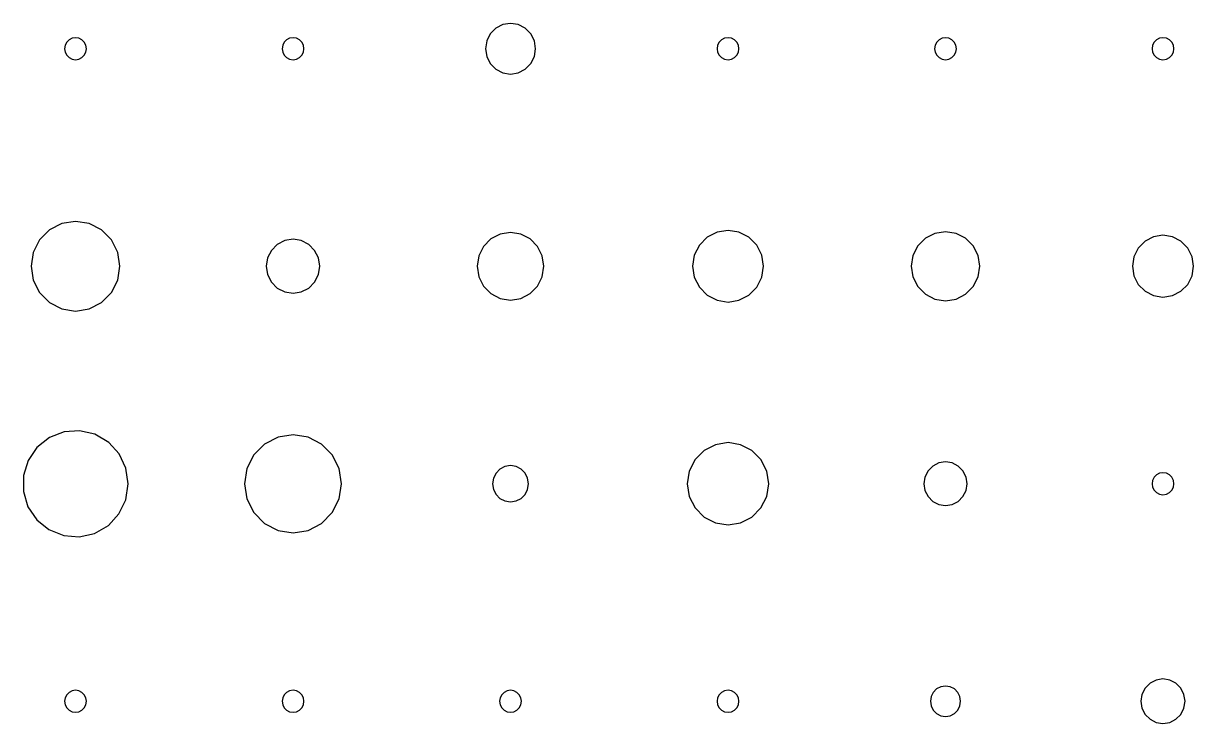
# Model space of a CAD drawing. Header units: metres. Extents: x -552 to 545, y -386 to 330.
# Drawn here: x -289 to -20, y -191.1 to -30.2 of the extents above; entities that cross this region are included whole.
import ezdxf

# ---------------------------------------------------------------- set-up
doc = ezdxf.new("R2010")
doc.units = ezdxf.units.M

msp = doc.modelspace()

# ---------------------------------------------------------------- linework, layer by layer
for p, q in [((-180.38464, -31.29483, -668.5716), (-181.65857, -32.581512, -668.5716)), ((-178.77942, -30.46875, -668.5716), (-180.38464, -31.29483, -668.5716)), ((-177, -30.184082, -668.5716), (-178.77942, -30.46875, -668.5716)), ((-175.22058, -30.46875, -668.5716), (-177, -30.184082, -668.5716)), ((-173.61536, -31.29483, -668.5716), (-175.22058, -30.46875, -668.5716)), ((-172.34143, -32.581512, -668.5716), (-173.61536, -31.29483, -668.5716)), ((-279.02255, -34.51584, -668.5716), (-279.37766, -35.219727, -668.5716)), ((-278.46945, -33.957245, -668.5716), (-279.02255, -34.51584, -668.5716)), ((-277.77255, -33.59857, -668.5716), (-278.46945, -33.957245, -668.5716)), ((-277, -33.475006, -668.5716), (-277.77255, -33.59857, -668.5716)), ((-276.22745, -33.59857, -668.5716), (-277, -33.475006, -668.5716)), ((-275.53055, -33.957245, -668.5716), (-276.22745, -33.59857, -668.5716)), ((-274.97745, -34.51584, -668.5716), (-275.53055, -33.957245, -668.5716)), ((-274.62234, -35.219727, -668.5716), (-274.97745, -34.51584, -668.5716)), ((-229.02255, -34.51584, -668.5716), (-229.37766, -35.219727, -668.5716)), ((-228.46945, -33.957245, -668.5716), (-229.02255, -34.51584, -668.5716)), ((-227.77255, -33.59857, -668.5716), (-228.46945, -33.957245, -668.5716)), ((-227, -33.475006, -668.5716), (-227.77255, -33.59857, -668.5716)), ((-226.22745, -33.59857, -668.5716), (-227, -33.475006, -668.5716)), ((-225.53055, -33.957245, -668.5716), (-226.22745, -33.59857, -668.5716)), ((-224.97745, -34.51584, -668.5716), (-225.53055, -33.957245, -668.5716)), ((-224.62234, -35.219727, -668.5716), (-224.97745, -34.51584, -668.5716)), ((-182.4765, -34.20279, -668.5716), (-182.75833, -36, -668.5716)), ((-181.65857, -32.581512, -668.5716), (-182.4765, -34.20279, -668.5716)), ((-171.5235, -34.20279, -668.5716), (-172.34143, -32.581512, -668.5716)), ((-171.24167, -36, -668.5716), (-171.5235, -34.20279, -668.5716)), ((-129.02255, -34.51584, -668.5716), (-129.37766, -35.219727, -668.5716)), ((-128.46945, -33.957245, -668.5716), (-129.02255, -34.51584, -668.5716)), ((-127.77255, -33.59857, -668.5716), (-128.46945, -33.957245, -668.5716)), ((-127, -33.475006, -668.5716), (-127.77255, -33.59857, -668.5716)), ((-126.22745, -33.59857, -668.5716), (-127, -33.475006, -668.5716)), ((-125.53055, -33.957245, -668.5716), (-126.22745, -33.59857, -668.5716)), ((-124.97745, -34.51584, -668.5716), (-125.53055, -33.957245, -668.5716)), ((-124.622345, -35.219727, -668.5716), (-124.97745, -34.51584, -668.5716)), ((-79.02255, -34.51584, -668.5716), (-79.377655, -35.219727, -668.5716)), ((-78.46945, -33.957245, -668.5716), (-79.02255, -34.51584, -668.5716)), ((-77.77255, -33.59857, -668.5716), (-78.46945, -33.957245, -668.5716)), ((-77, -33.475006, -668.5716), (-77.77255, -33.59857, -668.5716)), ((-76.22745, -33.59857, -668.5716), (-77, -33.475006, -668.5716)), ((-75.53055, -33.957245, -668.5716), (-76.22745, -33.59857, -668.5716)), ((-74.97745, -34.51584, -668.5716), (-75.53055, -33.957245, -668.5716)), ((-74.622345, -35.219727, -668.5716), (-74.97745, -34.51584, -668.5716)), ((-29.022522, -34.51584, -668.5716), (-29.377625, -35.219727, -668.5716)), ((-28.469482, -33.957245, -668.5716), (-29.022522, -34.51584, -668.5716)), ((-27.772522, -33.59857, -668.5716), (-28.469482, -33.957245, -668.5716)), ((-27, -33.475006, -668.5716), (-27.772522, -33.59857, -668.5716)), ((-26.227478, -33.59857, -668.5716), (-27, -33.475006, -668.5716)), ((-25.530518, -33.957245, -668.5716), (-26.227478, -33.59857, -668.5716)), ((-24.977478, -34.51584, -668.5716), (-25.530518, -33.957245, -668.5716)), ((-24.622375, -35.219727, -668.5716), (-24.977478, -34.51584, -668.5716)), ((-279.37766, -35.219727, -668.5716), (-279.5, -36, -668.5716)), ((-279.5, -36, -668.5716), (-279.37766, -36.780273, -668.5716)), ((-279.37766, -36.780273, -668.5716), (-279.02255, -37.48416, -668.5716)), ((-279.02255, -37.48416, -668.5716), (-278.46945, -38.042755, -668.5716)), ((-275.53055, -38.042755, -668.5716), (-274.97745, -37.48416, -668.5716)), ((-274.97745, -37.48416, -668.5716), (-274.62234, -36.780273, -668.5716)), ((-274.5, -36, -668.5716), (-274.62234, -35.219727, -668.5716)), ((-274.62234, -36.780273, -668.5716), (-274.5, -36, -668.5716)), ((-229.37766, -35.219727, -668.5716), (-229.5, -36, -668.5716)), ((-229.5, -36, -668.5716), (-229.37766, -36.780273, -668.5716)), ((-229.37766, -36.780273, -668.5716), (-229.02255, -37.48416, -668.5716)), ((-229.02255, -37.48416, -668.5716), (-228.46945, -38.042755, -668.5716)), ((-225.53055, -38.042755, -668.5716), (-224.97745, -37.48416, -668.5716)), ((-224.97745, -37.48416, -668.5716), (-224.62234, -36.780273, -668.5716)), ((-224.5, -36, -668.5716), (-224.62234, -35.219727, -668.5716)), ((-224.62234, -36.780273, -668.5716), (-224.5, -36, -668.5716)), ((-182.75833, -36, -668.5716), (-182.4765, -37.79721, -668.5716)), ((-171.5235, -37.79721, -668.5716), (-171.24167, -36, -668.5716)), ((-129.37766, -35.219727, -668.5716), (-129.5, -36, -668.5716)), ((-129.5, -36, -668.5716), (-129.37766, -36.780273, -668.5716)), ((-129.37766, -36.780273, -668.5716), (-129.02255, -37.48416, -668.5716)), ((-129.02255, -37.48416, -668.5716), (-128.46945, -38.042755, -668.5716)), ((-125.53055, -38.042755, -668.5716), (-124.97745, -37.48416, -668.5716)), ((-124.97745, -37.48416, -668.5716), (-124.622345, -36.780273, -668.5716)), ((-124.5, -36, -668.5716), (-124.622345, -35.219727, -668.5716)), ((-124.622345, -36.780273, -668.5716), (-124.5, -36, -668.5716)), ((-79.377655, -35.219727, -668.5716), (-79.5, -36, -668.5716)), ((-79.5, -36, -668.5716), (-79.377655, -36.780273, -668.5716)), ((-79.377655, -36.780273, -668.5716), (-79.02255, -37.48416, -668.5716)), ((-79.02255, -37.48416, -668.5716), (-78.46945, -38.042755, -668.5716)), ((-75.53055, -38.042755, -668.5716), (-74.97745, -37.48416, -668.5716)), ((-74.97745, -37.48416, -668.5716), (-74.622345, -36.780273, -668.5716)), ((-74.5, -36, -668.5716), (-74.622345, -35.219727, -668.5716)), ((-74.622345, -36.780273, -668.5716), (-74.5, -36, -668.5716)), ((-29.377625, -35.219727, -668.5716), (-29.5, -36, -668.5716)), ((-29.5, -36, -668.5716), (-29.377625, -36.780273, -668.5716)), ((-29.377625, -36.780273, -668.5716), (-29.022522, -37.48416, -668.5716)), ((-29.022522, -37.48416, -668.5716), (-28.469482, -38.042755, -668.5716)), ((-25.530518, -38.042755, -668.5716), (-24.977478, -37.48416, -668.5716)), ((-24.977478, -37.48416, -668.5716), (-24.622375, -36.780273, -668.5716)), ((-24.5, -36, -668.5716), (-24.622375, -35.219727, -668.5716)), ((-24.622375, -36.780273, -668.5716), (-24.5, -36, -668.5716)), ((-278.46945, -38.042755, -668.5716), (-277.77255, -38.40143, -668.5716)), ((-277.77255, -38.40143, -668.5716), (-277, -38.524994, -668.5716)), ((-277, -38.524994, -668.5716), (-276.22745, -38.40143, -668.5716)), ((-276.22745, -38.40143, -668.5716), (-275.53055, -38.042755, -668.5716)), ((-228.46945, -38.042755, -668.5716), (-227.77255, -38.40143, -668.5716)), ((-227.77255, -38.40143, -668.5716), (-227, -38.524994, -668.5716)), ((-227, -38.524994, -668.5716), (-226.22745, -38.40143, -668.5716)), ((-226.22745, -38.40143, -668.5716), (-225.53055, -38.042755, -668.5716)), ((-182.4765, -37.79721, -668.5716), (-181.65857, -39.418488, -668.5716)), ((-181.65857, -39.418488, -668.5716), (-180.38464, -40.70517, -668.5716)), ((-173.61536, -40.70517, -668.5716), (-172.34143, -39.418518, -668.5716)), ((-172.34143, -39.418518, -668.5716), (-171.5235, -37.79721, -668.5716)), ((-128.46945, -38.042755, -668.5716), (-127.77255, -38.40143, -668.5716)), ((-127.77255, -38.40143, -668.5716), (-127, -38.524994, -668.5716)), ((-127, -38.524994, -668.5716), (-126.22745, -38.40143, -668.5716)), ((-126.22745, -38.40143, -668.5716), (-125.53055, -38.042755, -668.5716)), ((-78.46945, -38.042755, -668.5716), (-77.77255, -38.40143, -668.5716)), ((-77.77255, -38.40143, -668.5716), (-77, -38.524994, -668.5716)), ((-77, -38.524994, -668.5716), (-76.22745, -38.40143, -668.5716)), ((-76.22745, -38.40143, -668.5716), (-75.53055, -38.042755, -668.5716)), ((-28.469482, -38.042755, -668.5716), (-27.772522, -38.40143, -668.5716)), ((-27.772522, -38.40143, -668.5716), (-27, -38.524994, -668.5716)), ((-27, -38.524994, -668.5716), (-26.227478, -38.40143, -668.5716)), ((-26.227478, -38.40143, -668.5716), (-25.530518, -38.042755, -668.5716)), ((-180.38464, -40.70517, -668.5716), (-178.77942, -41.53125, -668.5716)), ((-178.77942, -41.53125, -668.5716), (-177, -41.815918, -668.5716)), ((-177, -41.815918, -668.5716), (-175.22058, -41.53125, -668.5716)), ((-175.22058, -41.53125, -668.5716), (-173.61536, -40.70517, -668.5716)), ((-283.0064, -77.65021, -668.5716), (-285.26712, -79.9335, -668.5716)), ((-280.15778, -76.184204, -668.5716), (-283.0064, -77.65021, -668.5716)), ((-277, -75.67908, -668.5716), (-280.15778, -76.184204, -668.5716)), ((-273.84222, -76.184204, -668.5716), (-277, -75.67908, -668.5716)), ((-270.9936, -77.65021, -668.5716), (-273.84222, -76.184204, -668.5716)), ((-268.73288, -79.9335, -668.5716), (-270.9936, -77.65021, -668.5716)), ((-127, -77.77423, -668.5716), (-129.51672, -78.17685, -668.5716)), ((-124.48328, -78.17685, -668.5716), (-127, -77.77423, -668.5716)), ((-285.26712, -79.9335, -668.5716), (-286.7186, -82.81067, -668.5716)), ((-267.2814, -82.81067, -668.5716), (-268.73288, -79.9335, -668.5716)), ((-228.89883, -80.097534, -668.5716), (-230.61182, -80.979065, -668.5716)), ((-227, -79.79376, -668.5716), (-228.89883, -80.097534, -668.5716)), ((-225.10117, -80.097534, -668.5716), (-227, -79.79376, -668.5716)), ((-223.38818, -80.979065, -668.5716), (-225.10117, -80.097534, -668.5716)), ((-181.51941, -79.71738, -668.5716), (-183.22043, -81.435394, -668.5716)), ((-179.376, -78.61432, -668.5716), (-181.51941, -79.71738, -668.5716)), ((-177, -78.23422, -668.5716), (-179.376, -78.61432, -668.5716)), ((-174.624, -78.61432, -668.5716), (-177, -78.23422, -668.5716)), ((-172.48059, -79.71738, -668.5716), (-174.624, -78.61432, -668.5716)), ((-170.77957, -81.435394, -668.5716), (-172.48059, -79.71738, -668.5716)), ((-131.78711, -79.345215, -668.5716), (-133.5889, -81.16501, -668.5716)), ((-129.51672, -78.17685, -668.5716), (-131.78711, -79.345215, -668.5716)), ((-122.21289, -79.345215, -668.5716), (-124.48328, -78.17685, -668.5716)), ((-120.4111, -81.16501, -668.5716), (-122.21289, -79.345215, -668.5716)), ((-81.618164, -79.58005, -668.5716), (-83.356384, -81.33563, -668.5716)), ((-79.42792, -78.45291, -668.5716), (-81.618164, -79.58005, -668.5716)), ((-77, -78.064514, -668.5716), (-79.42792, -78.45291, -668.5716)), ((-74.57208, -78.45291, -668.5716), (-77, -78.064514, -668.5716)), ((-72.381836, -79.58005, -668.5716), (-74.57208, -78.45291, -668.5716)), ((-70.643616, -81.33563, -668.5716), (-72.381836, -79.58005, -668.5716)), ((-31.13556, -80.25101, -668.5716), (-32.692078, -81.82312, -668.5716)), ((-29.174194, -79.24167, -668.5716), (-31.13556, -80.25101, -668.5716)), ((-27, -78.89386, -668.5716), (-29.174194, -79.24167, -668.5716)), ((-24.825806, -79.24167, -668.5716), (-27, -78.89386, -668.5716)), ((-22.86444, -80.25101, -668.5716), (-24.825806, -79.24167, -668.5716)), ((-21.307922, -81.82312, -668.5716), (-22.86444, -80.25101, -668.5716)), ((-286.7186, -82.81067, -668.5716), (-287.21875, -86, -668.5716)), ((-266.78125, -86, -668.5716), (-267.2814, -82.81067, -668.5716)), ((-231.97122, -82.35208, -668.5716), (-232.84402, -84.082184, -668.5716)), ((-230.61182, -80.979065, -668.5716), (-231.97122, -82.35208, -668.5716)), ((-222.02878, -82.35208, -668.5716), (-223.38818, -80.979065, -668.5716)), ((-221.15598, -84.082184, -668.5716), (-222.02878, -82.35208, -668.5716)), ((-183.22043, -81.435394, -668.5716), (-184.31256, -83.60025, -668.5716)), ((-169.68744, -83.60025, -668.5716), (-170.77957, -81.435394, -668.5716)), ((-133.5889, -81.16501, -668.5716), (-134.7457, -83.4581, -668.5716)), ((-119.2543, -83.4581, -668.5716), (-120.4111, -81.16501, -668.5716)), ((-83.356384, -81.33563, -668.5716), (-84.47238, -83.54779, -668.5716)), ((-69.52762, -83.54779, -668.5716), (-70.643616, -81.33563, -668.5716)), ((-32.692078, -81.82312, -668.5716), (-33.691406, -83.80408, -668.5716)), ((-20.308594, -83.80408, -668.5716), (-21.307922, -81.82312, -668.5716)), ((-287.21875, -86, -668.5716), (-286.7186, -89.18933, -668.5716)), ((-267.2814, -89.18933, -668.5716), (-266.78125, -86, -668.5716)), ((-232.84402, -84.082184, -668.5716), (-233.14478, -86, -668.5716)), ((-233.14478, -86, -668.5716), (-232.84402, -87.917816, -668.5716)), ((-220.85522, -86, -668.5716), (-221.15598, -84.082184, -668.5716)), ((-221.15598, -87.917816, -668.5716), (-220.85522, -86, -668.5716)), ((-184.31256, -83.60025, -668.5716), (-184.68887, -86, -668.5716)), ((-184.68887, -86, -668.5716), (-184.31256, -88.39975, -668.5716)), ((-169.31113, -86, -668.5716), (-169.68744, -83.60025, -668.5716)), ((-169.68744, -88.39975, -668.5716), (-169.31113, -86, -668.5716)), ((-134.7457, -83.4581, -668.5716), (-135.14432, -86, -668.5716)), ((-135.14432, -86, -668.5716), (-134.7457, -88.5419, -668.5716)), ((-118.85568, -86, -668.5716), (-119.2543, -83.4581, -668.5716)), ((-119.2543, -88.5419, -668.5716), (-118.85568, -86, -668.5716)), ((-84.47238, -83.54779, -668.5716), (-84.8569, -86, -668.5716)), ((-84.8569, -86, -668.5716), (-84.47238, -88.45221, -668.5716)), ((-69.1431, -86, -668.5716), (-69.52762, -83.54779, -668.5716)), ((-69.52762, -88.45221, -668.5716), (-69.1431, -86, -668.5716)), ((-33.691406, -83.80408, -668.5716), (-34.035767, -86, -668.5716)), ((-34.035767, -86, -668.5716), (-33.691406, -88.19592, -668.5716)), ((-19.964233, -86, -668.5716), (-20.308594, -83.80408, -668.5716)), ((-20.308594, -88.19592, -668.5716), (-19.964233, -86, -668.5716)), ((-232.84402, -87.917816, -668.5716), (-231.97122, -89.64792, -668.5716)), ((-222.02878, -89.64792, -668.5716), (-221.15598, -87.917816, -668.5716)), ((-184.31256, -88.39975, -668.5716), (-183.22043, -90.564606, -668.5716)), ((-170.77957, -90.564606, -668.5716), (-169.68744, -88.39975, -668.5716)), ((-134.7457, -88.5419, -668.5716), (-133.5889, -90.83499, -668.5716)), ((-120.4111, -90.83499, -668.5716), (-119.2543, -88.5419, -668.5716)), ((-84.47238, -88.45221, -668.5716), (-83.356384, -90.66437, -668.5716)), ((-70.643616, -90.66437, -668.5716), (-69.52762, -88.45221, -668.5716)), ((-33.691406, -88.19592, -668.5716), (-32.692078, -90.17688, -668.5716)), ((-21.307922, -90.17688, -668.5716), (-20.308594, -88.19592, -668.5716)), ((-286.7186, -89.18933, -668.5716), (-285.26712, -92.0665, -668.5716)), ((-268.73288, -92.0665, -668.5716), (-267.2814, -89.18933, -668.5716)), ((-231.97122, -89.64792, -668.5716), (-230.61182, -91.020935, -668.5716)), ((-230.61182, -91.020935, -668.5716), (-228.89883, -91.902466, -668.5716)), ((-225.10117, -91.902466, -668.5716), (-223.38818, -91.020935, -668.5716)), ((-223.38818, -91.020935, -668.5716), (-222.02878, -89.64792, -668.5716)), ((-183.22043, -90.564606, -668.5716), (-181.51941, -92.28262, -668.5716)), ((-172.48059, -92.28265, -668.5716), (-170.77957, -90.564606, -668.5716)), ((-133.5889, -90.83499, -668.5716), (-131.78711, -92.654785, -668.5716)), ((-122.21289, -92.654785, -668.5716), (-120.4111, -90.83499, -668.5716)), ((-83.356384, -90.66437, -668.5716), (-81.618195, -92.41995, -668.5716)), ((-72.381836, -92.41995, -668.5716), (-70.643616, -90.66437, -668.5716)), ((-32.692078, -90.17688, -668.5716), (-31.13556, -91.74899, -668.5716)), ((-22.86444, -91.74899, -668.5716), (-21.307922, -90.17688, -668.5716)), ((-285.26712, -92.0665, -668.5716), (-283.0064, -94.34979, -668.5716)), ((-270.9936, -94.34979, -668.5716), (-268.73288, -92.0665, -668.5716)), ((-228.89883, -91.902466, -668.5716), (-227, -92.20624, -668.5716)), ((-227, -92.20624, -668.5716), (-225.10117, -91.902466, -668.5716)), ((-181.51941, -92.28262, -668.5716), (-179.376, -93.38568, -668.5716)), ((-179.376, -93.38568, -668.5716), (-177, -93.76578, -668.5716)), ((-177, -93.76578, -668.5716), (-174.624, -93.38568, -668.5716)), ((-174.624, -93.38568, -668.5716), (-172.48059, -92.28265, -668.5716)), ((-131.78711, -92.654785, -668.5716), (-129.51672, -93.82315, -668.5716)), ((-129.51672, -93.82315, -668.5716), (-127, -94.22577, -668.5716)), ((-127, -94.22577, -668.5716), (-124.48328, -93.82315, -668.5716)), ((-124.48328, -93.82315, -668.5716), (-122.21289, -92.654785, -668.5716)), ((-81.618195, -92.41995, -668.5716), (-79.42792, -93.54709, -668.5716)), ((-79.42792, -93.54709, -668.5716), (-77, -93.935486, -668.5716)), ((-77, -93.935486, -668.5716), (-74.57208, -93.54709, -668.5716)), ((-74.57208, -93.54709, -668.5716), (-72.381836, -92.41995, -668.5716)), ((-31.13556, -91.74899, -668.5716), (-29.174194, -92.75833, -668.5716)), ((-29.174194, -92.75833, -668.5716), (-27, -93.10614, -668.5716)), ((-27, -93.10614, -668.5716), (-24.825806, -92.75833, -668.5716)), ((-24.825806, -92.75833, -668.5716), (-22.86444, -91.74899, -668.5716)), ((-283.0064, -94.34979, -668.5716), (-280.15778, -95.815765, -668.5716)), ((-280.15778, -95.815765, -668.5716), (-277, -96.32092, -668.5716)), ((-277, -96.32092, -668.5716), (-273.84222, -95.815765, -668.5716)), ((-273.84222, -95.815765, -668.5716), (-270.9936, -94.34979, -668.5716)), ((-282.96634, -125.34906, -668.5716), (-285.8613, -127.65408, -668.5716)), ((-279.62244, -124.05261, -668.5716), (-282.96634, -125.34906, -668.5716)), ((-276.04938, -123.80026, -668.5716), (-279.62244, -124.05261, -668.5716)), ((-272.55936, -124.614044, -668.5716), (-276.04938, -123.80026, -668.5716)), ((-269.37497, -126.489716, -668.5716), (-272.55936, -124.614044, -668.5716)), ((-230.4515, -125.27115, -668.5716), (-233.56516, -126.873505, -668.5716)), ((-227, -124.719025, -668.5716), (-230.4515, -125.27115, -668.5716)), ((-223.5485, -125.27115, -668.5716), (-227, -124.719025, -668.5716)), ((-220.43484, -126.873505, -668.5716), (-223.5485, -125.27115, -668.5716)), ((-285.8613, -127.65408, -668.5716), (-287.89005, -130.63545, -668.5716)), ((-266.95514, -129.15689, -668.5716), (-269.37497, -126.489716, -668.5716)), ((-233.56516, -126.873505, -668.5716), (-236.03613, -129.3692, -668.5716)), ((-217.96387, -129.3692, -668.5716), (-220.43484, -126.873505, -668.5716)), ((-132.49786, -128.35718, -668.5716), (-134.56714, -130.44717, -668.5716)), ((-129.89038, -127.01535, -668.5716), (-132.49786, -128.35718, -668.5716)), ((-127, -126.55298, -668.5716), (-129.89038, -127.01535, -668.5716)), ((-124.10962, -127.01535, -668.5716), (-127, -126.55298, -668.5716)), ((-121.50214, -128.35718, -668.5716), (-124.10962, -127.01535, -668.5716)), ((-119.43286, -130.44717, -668.5716), (-121.50214, -128.35718, -668.5716)), ((-287.89005, -130.63545, -668.5716), (-288.96713, -134.08563, -668.5716)), ((-265.41312, -132.42212, -668.5716), (-266.95514, -129.15689, -668.5716)), ((-236.03613, -129.3692, -668.5716), (-237.62262, -132.51398, -668.5716)), ((-216.37738, -132.51398, -668.5716), (-217.96387, -129.3692, -668.5716)), ((-134.56714, -130.44717, -668.5716), (-135.89569, -133.0807, -668.5716)), ((-118.10428, -133.0807, -668.5716), (-119.43286, -130.44717, -668.5716)), ((-78.53555, -131.22678, -668.5716), (-79.92081, -131.93965, -668.5716)), ((-77, -130.98114, -668.5716), (-78.53555, -131.22678, -668.5716)), ((-75.46445, -131.22678, -668.5716), (-77, -130.98114, -668.5716)), ((-74.07919, -131.93965, -668.5716), (-75.46445, -131.22678, -668.5716)), ((-288.96713, -134.08563, -668.5716), (-288.98322, -137.8088, -668.5716)), ((-264.8837, -136, -668.5716), (-265.41312, -132.42212, -668.5716)), ((-237.62262, -132.51398, -668.5716), (-238.16928, -136, -668.5716)), ((-215.83072, -136, -668.5716), (-216.37738, -132.51398, -668.5716)), ((-180.33655, -133.55162, -668.5716), (-180.92233, -134.71281, -668.5716)), ((-179.42413, -132.63008, -668.5716), (-180.33655, -133.55162, -668.5716)), ((-178.27444, -132.03844, -668.5716), (-179.42413, -132.63008, -668.5716)), ((-177, -131.83456, -668.5716), (-178.27444, -132.03844, -668.5716)), ((-175.72556, -132.03844, -668.5716), (-177, -131.83456, -668.5716)), ((-174.57587, -132.63008, -668.5716), (-175.72556, -132.03844, -668.5716)), ((-173.66345, -133.55162, -668.5716), (-174.57587, -132.63008, -668.5716)), ((-173.07767, -134.71281, -668.5716), (-173.66345, -133.55162, -668.5716)), ((-135.89569, -133.0807, -668.5716), (-136.35349, -136, -668.5716)), ((-117.646515, -136, -668.5716), (-118.10428, -133.0807, -668.5716)), ((-81.72595, -134.44908, -668.5716), (-81.96918, -136, -668.5716)), ((-81.02014, -133.04999, -668.5716), (-81.72595, -134.44908, -668.5716)), ((-79.92081, -131.93965, -668.5716), (-81.02014, -133.04999, -668.5716)), ((-72.97986, -133.04999, -668.5716), (-74.07919, -131.93965, -668.5716)), ((-72.27405, -134.44908, -668.5716), (-72.97986, -133.04999, -668.5716)), ((-72.03082, -136, -668.5716), (-72.27405, -134.44908, -668.5716)), ((-28.469482, -133.95723, -668.5716), (-29.022522, -134.51584, -668.5716)), ((-27.772522, -133.59859, -668.5716), (-28.469482, -133.95723, -668.5716)), ((-27, -133.475, -668.5716), (-27.772522, -133.59859, -668.5716)), ((-26.227478, -133.59859, -668.5716), (-27, -133.475, -668.5716)), ((-25.530518, -133.95723, -668.5716), (-26.227478, -133.59859, -668.5716)), ((-24.977478, -134.51584, -668.5716), (-25.530518, -133.95723, -668.5716)), ((-265.4445, -139.67987, -668.5716), (-264.8837, -136, -668.5716)), ((-238.16928, -136, -668.5716), (-237.62262, -139.48601, -668.5716)), ((-216.37738, -139.48601, -668.5716), (-215.83072, -136, -668.5716)), ((-180.92233, -134.71281, -668.5716), (-181.1242, -136, -668.5716)), ((-181.1242, -136, -668.5716), (-180.92233, -137.28719, -668.5716)), ((-172.8758, -136, -668.5716), (-173.07767, -134.71281, -668.5716)), ((-173.07767, -137.28719, -668.5716), (-172.8758, -136, -668.5716)), ((-136.35349, -136, -668.5716), (-135.89572, -138.9193, -668.5716)), ((-118.10428, -138.9193, -668.5716), (-117.646515, -136, -668.5716)), ((-81.96918, -136, -668.5716), (-81.72595, -137.55092, -668.5716)), ((-72.27405, -137.55092, -668.5716), (-72.03082, -136, -668.5716)), ((-29.377625, -135.21973, -668.5716), (-29.5, -136, -668.5716)), ((-29.5, -136, -668.5716), (-29.377625, -136.78027, -668.5716)), ((-29.022522, -134.51584, -668.5716), (-29.377625, -135.21973, -668.5716)), ((-29.377625, -136.78027, -668.5716), (-29.022522, -137.48416, -668.5716)), ((-24.622375, -135.21973, -668.5716), (-24.977478, -134.51584, -668.5716)), ((-24.977478, -137.48416, -668.5716), (-24.622375, -136.78027, -668.5716)), ((-24.5, -136, -668.5716), (-24.622375, -135.21973, -668.5716)), ((-24.622375, -136.78027, -668.5716), (-24.5, -136, -668.5716)), ((-288.98322, -137.8088, -668.5716), (-287.936, -141.26836, -668.5716)), ((-267.01465, -142.93138, -668.5716), (-265.4445, -139.67987, -668.5716)), ((-237.62262, -139.48601, -668.5716), (-236.03613, -142.6308, -668.5716)), ((-217.96387, -142.6308, -668.5716), (-216.37738, -139.48601, -668.5716)), ((-180.92233, -137.28719, -668.5716), (-180.33655, -138.44838, -668.5716)), ((-180.33655, -138.44838, -668.5716), (-179.42413, -139.3699, -668.5716)), ((-179.42413, -139.3699, -668.5716), (-178.27444, -139.96156, -668.5716)), ((-175.72556, -139.96156, -668.5716), (-174.57587, -139.36992, -668.5716)), ((-174.57587, -139.36992, -668.5716), (-173.66345, -138.44838, -668.5716)), ((-173.66345, -138.44838, -668.5716), (-173.07767, -137.28719, -668.5716)), ((-135.89572, -138.9193, -668.5716), (-134.56714, -141.55283, -668.5716)), ((-119.43286, -141.55283, -668.5716), (-118.10428, -138.9193, -668.5716)), ((-81.72595, -137.55092, -668.5716), (-81.02014, -138.95001, -668.5716)), ((-81.02014, -138.95001, -668.5716), (-79.92081, -140.06035, -668.5716)), ((-74.07919, -140.06035, -668.5716), (-72.97986, -138.95001, -668.5716)), ((-72.97986, -138.95001, -668.5716), (-72.27405, -137.55092, -668.5716)), ((-29.022522, -137.48416, -668.5716), (-28.469482, -138.04277, -668.5716)), ((-28.469482, -138.04277, -668.5716), (-27.772522, -138.40141, -668.5716)), ((-27.772522, -138.40141, -668.5716), (-27, -138.525, -668.5716)), ((-27, -138.525, -668.5716), (-26.227478, -138.40141, -668.5716)), ((-26.227478, -138.40141, -668.5716), (-25.530518, -138.04277, -668.5716)), ((-25.530518, -138.04277, -668.5716), (-24.977478, -137.48416, -668.5716)), ((-287.936, -141.26836, -668.5716), (-285.93307, -144.2675, -668.5716)), ((-178.27444, -139.96156, -668.5716), (-177, -140.16544, -668.5716)), ((-177, -140.16544, -668.5716), (-175.72556, -139.96156, -668.5716)), ((-134.56714, -141.55283, -668.5716), (-132.49786, -143.6428, -668.5716)), ((-121.50217, -143.6428, -668.5716), (-119.43286, -141.55283, -668.5716)), ((-79.92081, -140.06035, -668.5716), (-78.53555, -140.77322, -668.5716)), ((-78.53555, -140.77322, -668.5716), (-77, -141.01886, -668.5716)), ((-77, -141.01886, -668.5716), (-75.46445, -140.77322, -668.5716)), ((-75.46445, -140.77322, -668.5716), (-74.07919, -140.06035, -668.5716)), ((-285.93307, -144.2675, -668.5716), (-283.14948, -146.54416, -668.5716)), ((-269.45743, -145.57713, -668.5716), (-267.01465, -142.93138, -668.5716)), ((-236.03613, -142.6308, -668.5716), (-233.56516, -145.12651, -668.5716)), ((-233.56516, -145.12651, -668.5716), (-230.4515, -146.72885, -668.5716)), ((-223.5485, -146.72885, -668.5716), (-220.43484, -145.12651, -668.5716)), ((-220.43484, -145.12651, -668.5716), (-217.96387, -142.6308, -668.5716)), ((-132.49786, -143.6428, -668.5716), (-129.89038, -144.98466, -668.5716)), ((-129.89038, -144.98466, -668.5716), (-127, -145.44704, -668.5716)), ((-127, -145.44704, -668.5716), (-124.10962, -144.98466, -668.5716)), ((-124.10962, -144.98466, -668.5716), (-121.50217, -143.6428, -668.5716)), ((-283.14948, -146.54416, -668.5716), (-279.7256, -147.92381, -668.5716)), ((-279.7256, -147.92381, -668.5716), (-276.15482, -148.20766, -668.5716)), ((-276.15482, -148.20766, -668.5716), (-272.6579, -147.42465, -668.5716)), ((-272.6579, -147.42465, -668.5716), (-269.45743, -145.57713, -668.5716)), ((-230.4515, -146.72885, -668.5716), (-227, -147.28098, -668.5716)), ((-227, -147.28098, -668.5716), (-223.5485, -146.72885, -668.5716)), ((-78.07089, -182.6712, -668.5716), (-79.03693, -183.16837, -668.5716)), ((-77, -182.4999, -668.5716), (-78.07089, -182.6712, -668.5716)), ((-75.92911, -182.6712, -668.5716), (-77, -182.4999, -668.5716)), ((-74.96307, -183.16837, -668.5716), (-75.92911, -182.6712, -668.5716)), ((-29.983887, -181.85193, -668.5716), (-31.106995, -182.98625, -668.5716)), ((-28.568726, -181.12364, -668.5716), (-29.983887, -181.85193, -668.5716)), ((-27, -180.8727, -668.5716), (-28.568726, -181.12364, -668.5716)), ((-25.431274, -181.12364, -668.5716), (-27, -180.8727, -668.5716)), ((-24.016113, -181.85193, -668.5716), (-25.431274, -181.12364, -668.5716)), ((-22.893005, -182.98625, -668.5716), (-24.016113, -181.85193, -668.5716)), ((-279.37766, -185.21973, -668.5716), (-279.5, -186, -668.5716)), ((-279.02255, -184.51584, -668.5716), (-279.37766, -185.21973, -668.5716)), ((-278.46945, -183.95723, -668.5716), (-279.02255, -184.51584, -668.5716)), ((-277.77255, -183.59859, -668.5716), (-278.46945, -183.95723, -668.5716)), ((-277, -183.475, -668.5716), (-277.77255, -183.59859, -668.5716)), ((-276.22745, -183.59859, -668.5716), (-277, -183.475, -668.5716)), ((-275.53055, -183.95723, -668.5716), (-276.22745, -183.59859, -668.5716)), ((-274.97745, -184.51584, -668.5716), (-275.53055, -183.95723, -668.5716)), ((-274.62234, -185.21973, -668.5716), (-274.97745, -184.51584, -668.5716)), ((-274.5, -186, -668.5716), (-274.62234, -185.21973, -668.5716)), ((-229.37766, -185.21973, -668.5716), (-229.5, -186, -668.5716)), ((-229.02255, -184.51584, -668.5716), (-229.37766, -185.21973, -668.5716)), ((-228.46945, -183.95723, -668.5716), (-229.02255, -184.51584, -668.5716)), ((-227.77255, -183.59859, -668.5716), (-228.46945, -183.95723, -668.5716)), ((-227, -183.475, -668.5716), (-227.77255, -183.59859, -668.5716)), ((-226.22745, -183.59859, -668.5716), (-227, -183.475, -668.5716)), ((-225.53055, -183.95723, -668.5716), (-226.22745, -183.59859, -668.5716)), ((-224.97745, -184.51584, -668.5716), (-225.53055, -183.95723, -668.5716)), ((-224.62234, -185.21973, -668.5716), (-224.97745, -184.51584, -668.5716)), ((-224.5, -186, -668.5716), (-224.62234, -185.21973, -668.5716)), ((-179.37766, -185.21973, -668.5716), (-179.5, -186, -668.5716)), ((-179.02255, -184.51584, -668.5716), (-179.37766, -185.21973, -668.5716)), ((-178.46945, -183.95723, -668.5716), (-179.02255, -184.51584, -668.5716)), ((-177.77255, -183.59859, -668.5716), (-178.46945, -183.95723, -668.5716)), ((-177, -183.475, -668.5716), (-177.77255, -183.59859, -668.5716)), ((-176.22745, -183.59859, -668.5716), (-177, -183.475, -668.5716)), ((-175.53055, -183.95723, -668.5716), (-176.22745, -183.59859, -668.5716)), ((-174.97745, -184.51584, -668.5716), (-175.53055, -183.95723, -668.5716)), ((-174.62234, -185.21973, -668.5716), (-174.97745, -184.51584, -668.5716)), ((-174.5, -186, -668.5716), (-174.62234, -185.21973, -668.5716)), ((-129.37766, -185.21973, -668.5716), (-129.5, -186, -668.5716)), ((-129.02255, -184.51584, -668.5716), (-129.37766, -185.21973, -668.5716)), ((-128.46945, -183.95723, -668.5716), (-129.02255, -184.51584, -668.5716)), ((-127.77255, -183.59859, -668.5716), (-128.46945, -183.95723, -668.5716)), ((-127, -183.475, -668.5716), (-127.77255, -183.59859, -668.5716)), ((-126.22745, -183.59859, -668.5716), (-127, -183.475, -668.5716)), ((-125.53055, -183.95723, -668.5716), (-126.22745, -183.59859, -668.5716)), ((-124.97745, -184.51584, -668.5716), (-125.53055, -183.95723, -668.5716)), ((-124.622345, -185.21973, -668.5716), (-124.97745, -184.51584, -668.5716)), ((-124.5, -186, -668.5716), (-124.622345, -185.21973, -668.5716)), ((-80.29584, -184.91841, -668.5716), (-80.465454, -186, -668.5716)), ((-79.80362, -183.94269, -668.5716), (-80.29584, -184.91841, -668.5716)), ((-79.03693, -183.16837, -668.5716), (-79.80362, -183.94269, -668.5716)), ((-74.19641, -183.94269, -668.5716), (-74.96307, -183.16837, -668.5716)), ((-73.70416, -184.91841, -668.5716), (-74.19641, -183.94269, -668.5716)), ((-73.534546, -186, -668.5716), (-73.70416, -184.91841, -668.5716)), ((-31.828064, -184.41557, -668.5716), (-32.076538, -186, -668.5716)), ((-31.106995, -182.98625, -668.5716), (-31.828064, -184.41557, -668.5716)), ((-22.171936, -184.41557, -668.5716), (-22.893005, -182.98625, -668.5716)), ((-21.923462, -186, -668.5716), (-22.171936, -184.41557, -668.5716)), ((-279.5, -186, -668.5716), (-279.37766, -186.78027, -668.5716)), ((-279.37766, -186.78027, -668.5716), (-279.02255, -187.48416, -668.5716)), ((-279.02255, -187.48416, -668.5716), (-278.46945, -188.04277, -668.5716)), ((-278.46945, -188.04277, -668.5716), (-277.77255, -188.40141, -668.5716)), ((-276.22745, -188.40141, -668.5716), (-275.53055, -188.04277, -668.5716)), ((-275.53055, -188.04277, -668.5716), (-274.97745, -187.48416, -668.5716)), ((-274.97745, -187.48416, -668.5716), (-274.62234, -186.78027, -668.5716)), ((-274.62234, -186.78027, -668.5716), (-274.5, -186, -668.5716)), ((-229.5, -186, -668.5716), (-229.37766, -186.78027, -668.5716)), ((-229.37766, -186.78027, -668.5716), (-229.02255, -187.48416, -668.5716)), ((-229.02255, -187.48416, -668.5716), (-228.46945, -188.04277, -668.5716)), ((-228.46945, -188.04277, -668.5716), (-227.77255, -188.40141, -668.5716)), ((-226.22745, -188.40141, -668.5716), (-225.53055, -188.04277, -668.5716)), ((-225.53055, -188.04277, -668.5716), (-224.97745, -187.48416, -668.5716)), ((-224.97745, -187.48416, -668.5716), (-224.62234, -186.78027, -668.5716)), ((-224.62234, -186.78027, -668.5716), (-224.5, -186, -668.5716)), ((-179.5, -186, -668.5716), (-179.37766, -186.78027, -668.5716)), ((-179.37766, -186.78027, -668.5716), (-179.02255, -187.48416, -668.5716)), ((-179.02255, -187.48416, -668.5716), (-178.46945, -188.04277, -668.5716)), ((-178.46945, -188.04277, -668.5716), (-177.77255, -188.40141, -668.5716)), ((-176.22745, -188.40141, -668.5716), (-175.53055, -188.04277, -668.5716)), ((-175.53055, -188.04277, -668.5716), (-174.97745, -187.48416, -668.5716)), ((-174.97745, -187.48416, -668.5716), (-174.62234, -186.78027, -668.5716)), ((-174.62234, -186.78027, -668.5716), (-174.5, -186, -668.5716)), ((-129.5, -186, -668.5716), (-129.37766, -186.78027, -668.5716)), ((-129.37766, -186.78027, -668.5716), (-129.02255, -187.48416, -668.5716)), ((-129.02255, -187.48416, -668.5716), (-128.46945, -188.04277, -668.5716)), ((-128.46945, -188.04277, -668.5716), (-127.77255, -188.40141, -668.5716)), ((-126.22745, -188.40141, -668.5716), (-125.53055, -188.04277, -668.5716)), ((-125.53055, -188.04277, -668.5716), (-124.97745, -187.48416, -668.5716)), ((-124.97745, -187.48416, -668.5716), (-124.622345, -186.78027, -668.5716)), ((-124.622345, -186.78027, -668.5716), (-124.5, -186, -668.5716)), ((-80.465454, -186, -668.5716), (-80.29584, -187.08159, -668.5716)), ((-80.29584, -187.08159, -668.5716), (-79.80362, -188.05731, -668.5716)), ((-79.80362, -188.05731, -668.5716), (-79.03693, -188.83163, -668.5716)), ((-74.96307, -188.83163, -668.5716), (-74.19641, -188.05731, -668.5716)), ((-74.19641, -188.05731, -668.5716), (-73.70416, -187.08159, -668.5716)), ((-73.70416, -187.08159, -668.5716), (-73.534546, -186, -668.5716)), ((-32.076538, -186, -668.5716), (-31.828064, -187.58443, -668.5716)), ((-31.828064, -187.58443, -668.5716), (-31.106995, -189.01375, -668.5716)), ((-22.893005, -189.01375, -668.5716), (-22.171936, -187.58443, -668.5716)), ((-22.171936, -187.58443, -668.5716), (-21.923462, -186, -668.5716)), ((-277.77255, -188.40141, -668.5716), (-277, -188.525, -668.5716)), ((-277, -188.525, -668.5716), (-276.22745, -188.40141, -668.5716)), ((-227.77255, -188.40141, -668.5716), (-227, -188.525, -668.5716)), ((-227, -188.525, -668.5716), (-226.22745, -188.40141, -668.5716)), ((-177.77255, -188.40141, -668.5716), (-177, -188.525, -668.5716)), ((-177, -188.525, -668.5716), (-176.22745, -188.40141, -668.5716)), ((-127.77255, -188.40141, -668.5716), (-127, -188.525, -668.5716)), ((-127, -188.525, -668.5716), (-126.22745, -188.40141, -668.5716)), ((-79.03693, -188.83163, -668.5716), (-78.07089, -189.3288, -668.5716)), ((-78.07089, -189.3288, -668.5716), (-77, -189.5001, -668.5716)), ((-77, -189.5001, -668.5716), (-75.92911, -189.3288, -668.5716)), ((-75.92911, -189.3288, -668.5716), (-74.96307, -188.83163, -668.5716)), ((-31.106995, -189.01375, -668.5716), (-29.983887, -190.14807, -668.5716)), ((-29.983887, -190.14807, -668.5716), (-28.568726, -190.87636, -668.5716)), ((-28.568726, -190.87636, -668.5716), (-27, -191.1273, -668.5716)), ((-27, -191.1273, -668.5716), (-25.431274, -190.87636, -668.5716)), ((-25.431274, -190.87636, -668.5716), (-24.016113, -190.14807, -668.5716)), ((-24.016113, -190.14807, -668.5716), (-22.893005, -189.01375, -668.5716))]:
    msp.add_line(p, q)

doc.saveas('drawing.dxf')
